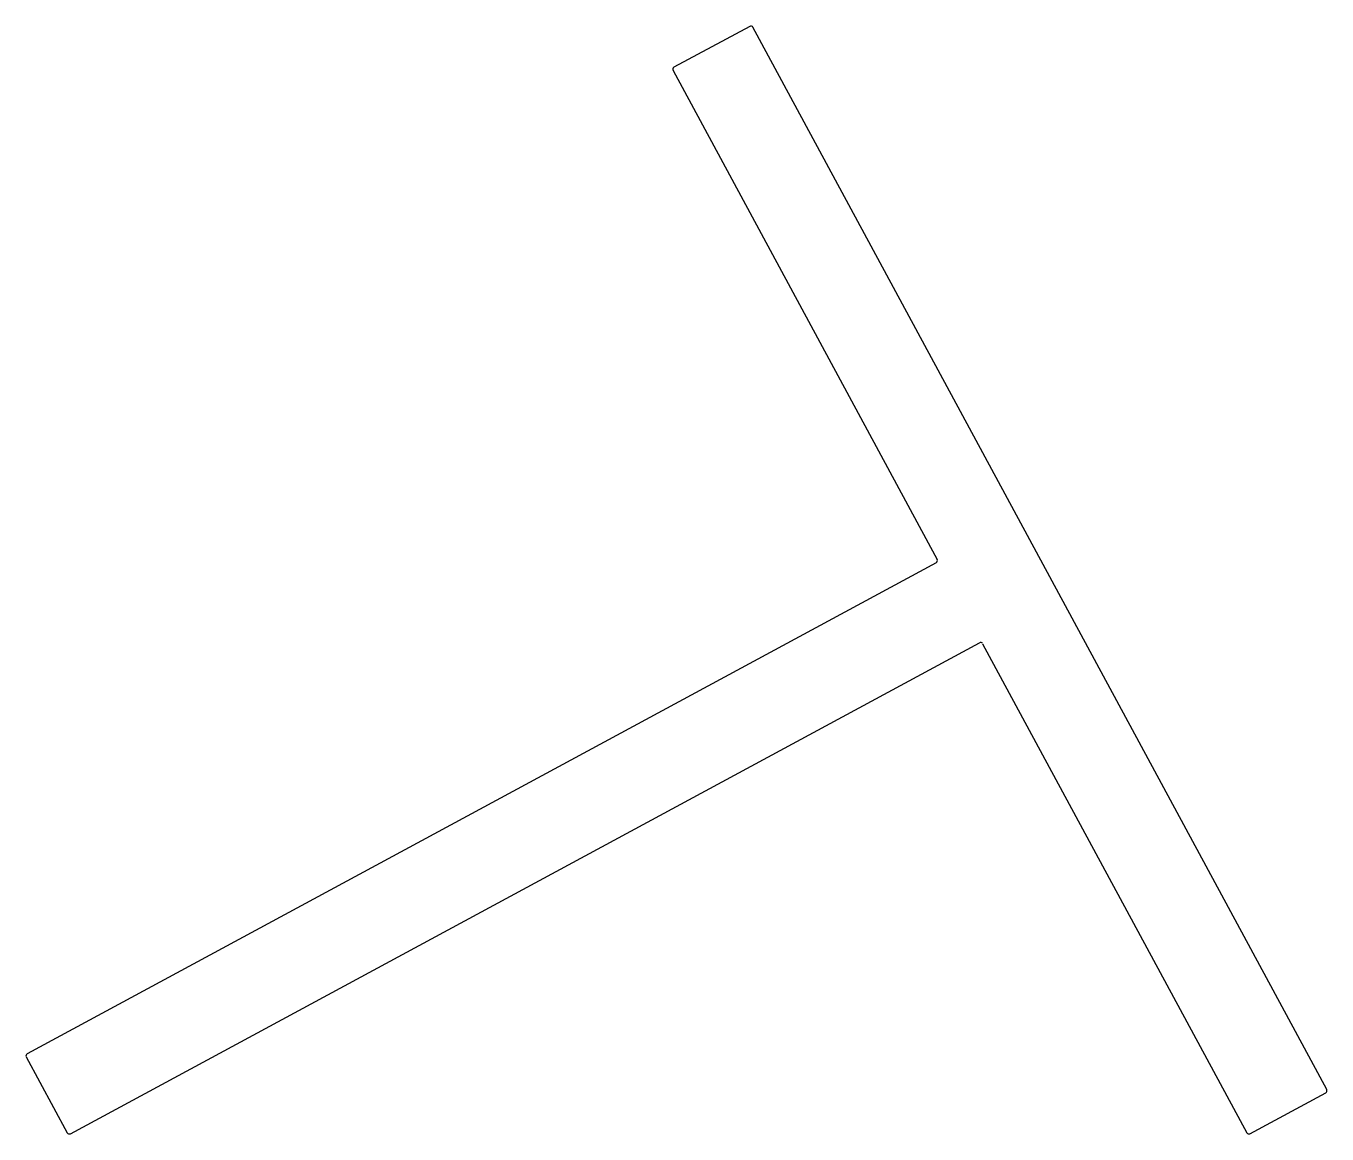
# Model space of a CAD drawing. Extents: x -50 to 87, y 9 to 125.
import ezdxf

# ---------------------------------------------------------------- set-up
doc = ezdxf.new("R2010")
doc.units = 0
doc.layers.get('0').update_dxf_attribs({"linetype": 'CONTINUOUS'})

msp = doc.modelspace()

# ---------------------------------------------------------------- linework, layer by layer
for p, q in [((26.07, 125.33), (18.13, 121.04)), ((86.53, 13.93), (26.41, 125.23)), ((18.03, 120.71), (45.7, 69.47)), ((45.6, 69.13), (-49.63, 17.68)), ((-45.11, 9.3), (50.13, 60.75)), ((50.47, 60.64), (78.15, 9.4)), ((-49.74, 17.35), (-45.45, 9.4)), ((78.49, 9.3), (86.43, 13.59))]:
    msp.add_line(p, q)
for centre, start, end in [((26.19, 125.11), 28.3755, 118.3755), ((18.25, 120.82), 118.3755, 208.3755), ((45.48, 69.35), 298.3755, 28.3755), ((50.25, 60.53), 28.3755, 118.3755), ((-49.52, 17.46), 118.3755, 208.3755), ((86.31, 13.81), 298.3755, 28.3755), ((-45.23, 9.52), 208.3755, 298.3755), ((78.37, 9.52), 208.3755, 298.3755)]:
    msp.add_arc(centre, 0.25, start, end)

doc.saveas('drawing.dxf')
